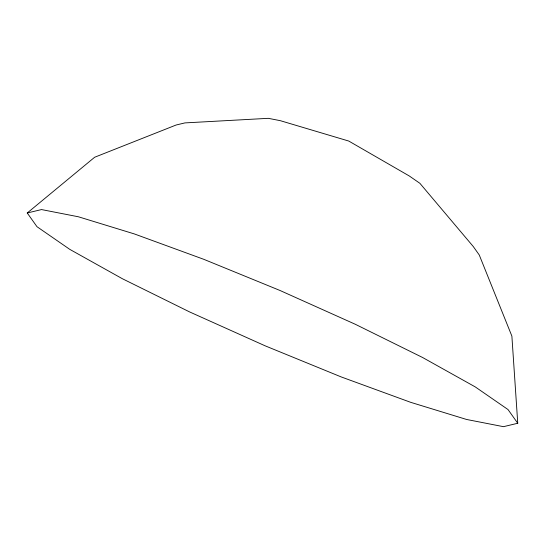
<?xml version="1.0" encoding="UTF-8"?>
<svg xmlns="http://www.w3.org/2000/svg" width="545" height="545" viewBox="0 0 545 545"><rect width="100%" height="100%" fill="white"/><g stroke="black" fill="none" stroke-linecap="round" stroke-linejoin="round"><path stroke-width="0.82" d="M27.25 212.986L94.646 157.253L176.11 125.016L184.932 122.904L268.31 118.326L280.293 120.67L348.759 141.053L409.234 175.94L419.882 183.304L473.244 246.504L479.253 254.971L511.884 336.122L517.75 423.261L503.471 426.674L466.581 419.466L410.698 402.333L341.279 376.956L265.136 345.823L189.708 311.978L122.387 278.733L69.76 249.351L36.978 226.693L27.25 212.986L41.529 209.573L78.419 216.787L134.302 233.914L203.721 259.291L279.864 290.424L355.292 324.268L422.613 357.513L475.24 386.902L508.022 409.554L517.75 423.261"/></g></svg>
